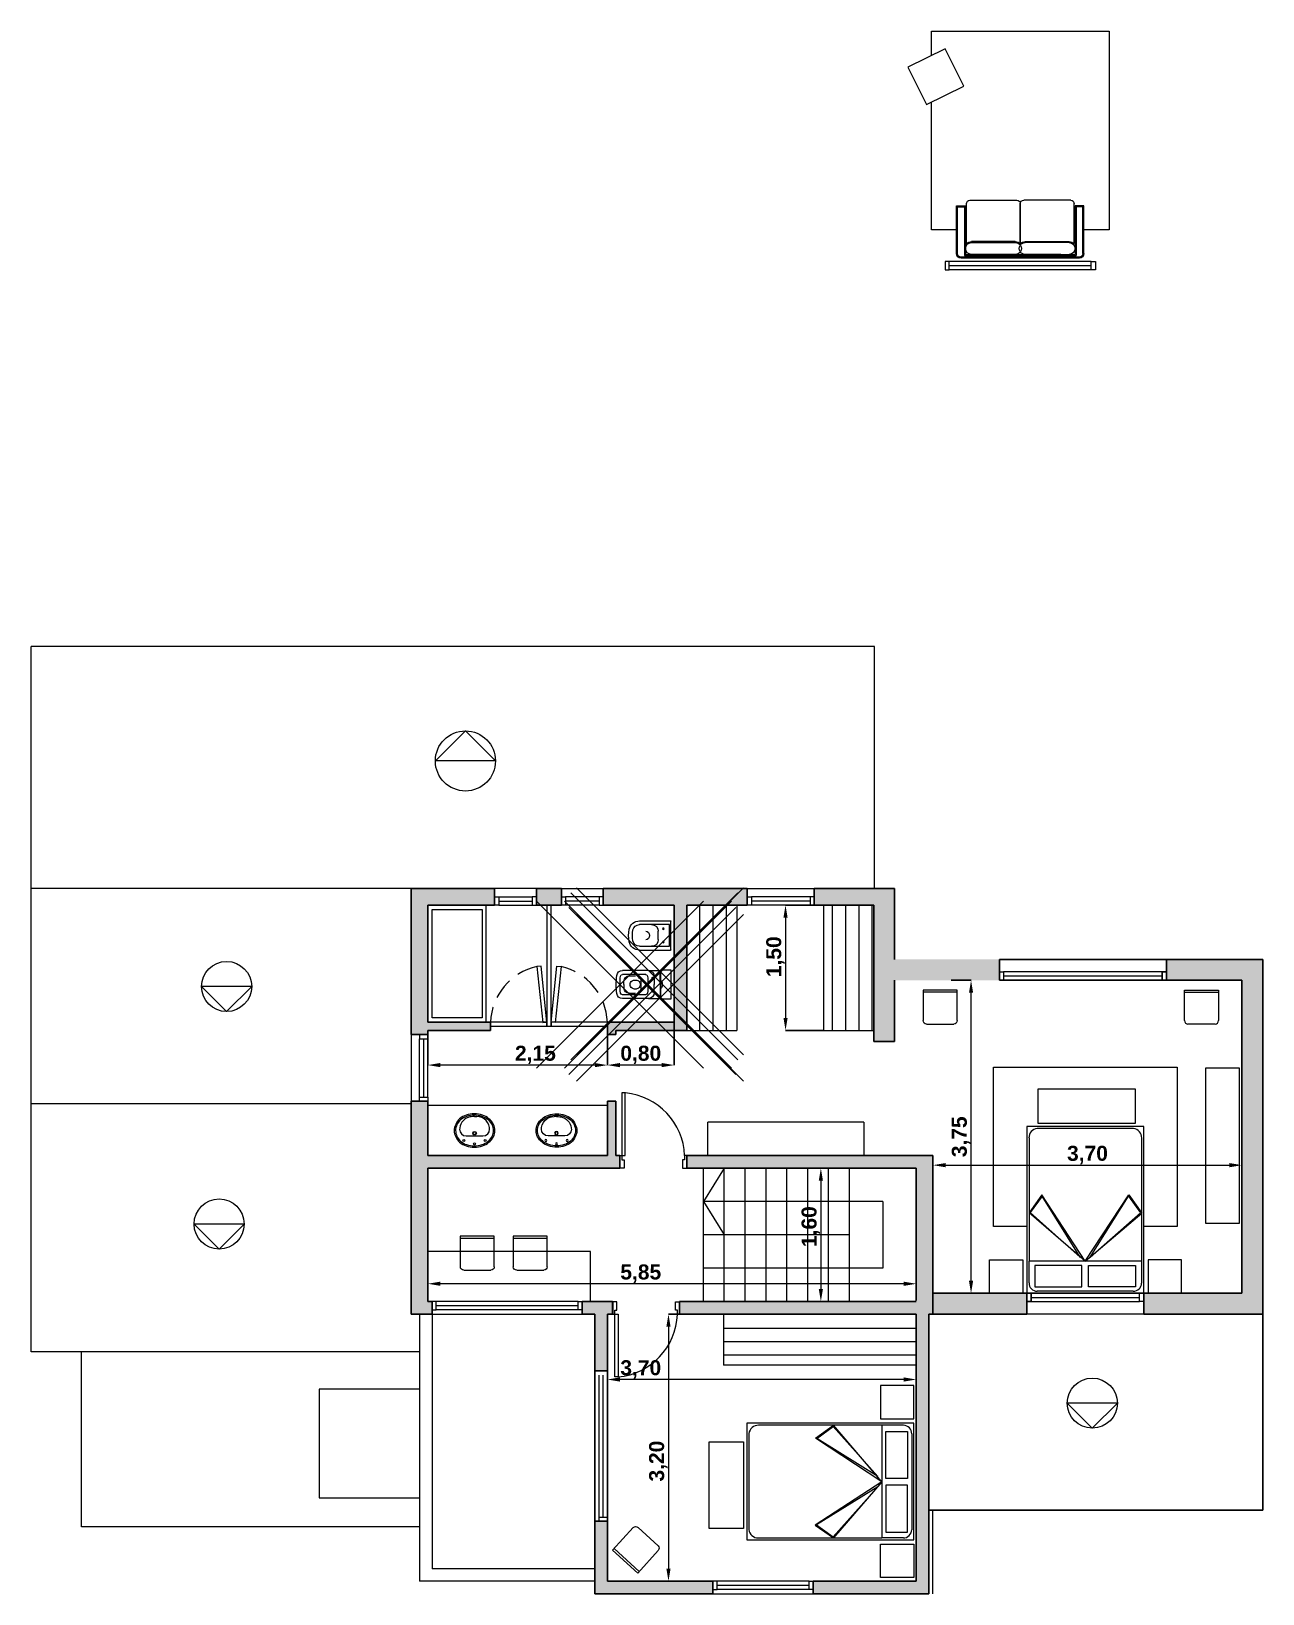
# Model space of a CAD drawing. Header units: millimetres. Extents: x 1416 to 3571, y 1446 to 1743.
# Drawn here: x 1632.1 to 1646.85, y 1487.09 to 1505.81 of the extents above; entities that cross this region are included whole.
import ezdxf

# ---------------------------------------------------------------- set-up
doc = ezdxf.new("R2010")
doc.units = ezdxf.units.MM
doc.header["$PDMODE"] = 3
doc.linetypes.add('HIDDEN', pattern=[0.375, 0.25, -0.125])
for name, color, linetype, lineweight in [('0.1', 50, 'Continuous', 0), ('0.2', 40, 'Continuous', 20), ('0.3', 30, 'Continuous', 30), ('0.4', 20, 'Continuous', 40), ('01', 50, 'Continuous', 30), ('carpinterias', 140, 'Continuous', 9), ('cotas', 104, 'Continuous', 18), ('muebles', 7, 'Continuous', 13)]:
    doc.layers.add(name, color=color, linetype=linetype, lineweight=lineweight)
for name, color, linetype, lineweight, true_color in [('gris', 252, 'Continuous', 18, 0x696969), ('madera', 7, 'Continuous', 18, 0x997033), ('rojo muros', 7, 'Continuous', 18, 0xe60a62)]:
    doc.layers.add(name, color=color, linetype=linetype, lineweight=lineweight, true_color=true_color)
doc.styles.add('SANSSERIFBOLD', font='sasb____.pfb')
doc.styles.get("Standard").update_dxf_attribs({"font": 'arial.ttf'})
doc.dimstyles.new('ISO-25', dxfattribs={"dimtxt": 2.5, "dimasz": 2.5, "dimexe": 1.25, "dimexo": 0.625, "dimtad": 1, "dimtxsty": 'Standard', "dimcen": 2.5, "dimadec": 0, "dimazin": 0, "dimtfac": 1, "dimtmove": 0, "dimatfit": 3, "dimfxl": 1, "dimarcsym": 0})
pattern_1 = [(90, (1639.94929, 1493.8359), (-0.15875, 1e-17), [])]

# ---------------------------------------------------------------- blocks, each defined once
blk = doc.blocks.new('aa')
at = {"layer": 'madera'}
for p, q in [((1233.437, -214.668), (1233.844, -214.668)), ((1233.437, -215.034), (1233.437, -214.668)), ((1233.437, -214.693), (1233.844, -214.693)), ((1233.844, -214.668), (1233.844, -215.034)), ((1233.803, -215.075), (1233.478, -215.075))]:
    blk.add_line(p, q, dxfattribs=at)
for centre, start, end in [((1233.478, -215.034), 180, 270), ((1233.803, -215.034), 270, 0)]:
    blk.add_arc(centre, 0.0406, start, end, dxfattribs=at)
blk = doc.blocks.new('CAM2')
at = {"layer": '0.1'}
for p, q in [((455.995, -70.202), (454.519, -70.202)), ((455.199, -70.357), (455.418, -70.202)), ((455.995, -70.879), (455.418, -70.202)), ((455.995, -70.202), (455.995, -71.552)), ((456.255, -70.202), (455.995, -70.202)), ((454.403, -70.302), (454.403, -71.452)), ((455.995, -70.879), (455.199, -70.357)), ((455.216, -70.36), (455.414, -70.217)), ((455.947, -70.818), (455.216, -70.36)), ((455.947, -70.818), (455.414, -70.217)), ((455.995, -70.879), (455.198, -71.399)), ((455.947, -70.939), (455.214, -71.396)), ((455.947, -70.939), (455.412, -71.54)), ((455.995, -70.879), (455.415, -71.552)), ((455.198, -71.399), (455.415, -71.552)), ((455.214, -71.396), (455.412, -71.54)), ((454.517, -71.552), (455.995, -71.552)), ((456.253, -71.552), (455.995, -71.552))]:
    blk.add_line(p, q, dxfattribs=at)
at = {"layer": '0.1', "lineweight": 0}
blk.add_line((456.353, -70.305), (456.353, -71.454), dxfattribs=at)
at = {"layer": '0.1'}
blk.add_lwpolyline([(454.378, -71.577), (456.378, -71.577), (456.378, -70.177), (454.378, -70.177)], close=True, dxfattribs=at)
at = {"layer": '0.1', "lineweight": 0}
for points in [[(456.045, -70.277), (456.301, -70.277), (456.301, -70.84), (456.045, -70.84)], [(456.045, -71.482), (456.301, -71.482), (456.301, -70.919), (456.045, -70.919)]]:
    blk.add_lwpolyline(points, close=True, dxfattribs=at)
at = {"layer": '0.1'}
for centre, radius, start, end in [((454.518, -70.318), 0.116, 89.6824, 171.9182), ((456.253, -70.303), 0.1, 358.8322, 88.5295), ((454.514, -71.441), 0.112, 186.0457, 271.2819), ((456.256, -71.455), 0.0968, 268.1228, 0.7932)]:
    blk.add_arc(centre, radius, start, end, dxfattribs=at)
at = {"layer": 'madera'}
for points in [[(455.978, -70.127), (456.378, -70.127), (456.378, -69.727), (455.978, -69.727)], [(455.978, -71.627), (456.378, -71.627), (456.378, -72.027), (455.978, -72.027)]]:
    blk.add_lwpolyline(points, close=True, dxfattribs=at)
blk = doc.blocks.new('i')
for p, q in [((1235.135, 1802.349), (1235.325, 1802.349)), ((1235.135, 1802.304), (1235.493, 1802.304)), ((1235.325, 1802.349), (1235.507, 1802.349)), ((1235.495, 1802.302), (1235.495, 1802.046)), ((1235.51, 1802.346), (1235.51, 1802.002)), ((1235.36, 1802.224), (1235.36, 1802.124)), ((1235.493, 1802.044), (1235.135, 1802.044)), ((1235.135, 1801.999), (1235.325, 1801.999)), ((1235.325, 1801.999), (1235.507, 1801.999))]:
    blk.add_line(p, q)
for centre in [(1235.42, 1802.254), (1235.42, 1802.094)]:
    blk.add_circle(centre, 0.0085)
for centre, radius, start, end in [((1235.135, 1802.224), 0.125, 90, 168.5558), ((1235.135, 1802.224), 0.08, 90, 168.5558), ((1235.28, 1802.224), 0.08, 0, 90), ((1235.493, 1802.302), 0.002, 0, 90), ((1235.507, 1802.346), 0.003, 0, 90), ((1235.382, 1802.174), 0.377, 168.5558, 191.4442), ((1235.382, 1802.174), 0.332, 168.5558, 191.4442), ((1235.135, 1802.124), 0.08, 191.4442, 270), ((1235.198, 1802.171), 0.0578, 2.6193, 78.3941), ((1235.2, 1802.154), 0.075, 82.3942, 82.744), ((1235.198, 1802.177), 0.0578, 281.6059, 357.3807), ((1235.2, 1802.194), 0.075, 277.256, 277.6058), ((1235.28, 1802.124), 0.08, 270, 0), ((1235.135, 1802.124), 0.125, 191.4442, 270), ((1235.493, 1802.046), 0.002, 270, 0), ((1235.507, 1802.002), 0.003, 270, 0)]:
    blk.add_arc(centre, radius, start, end)
blk = doc.blocks.new('in')
for p, q in [((1235.276, 1801.782), (1234.965, 1801.782)), ((1235.244, 1801.737), (1234.965, 1801.737)), ((1235.276, 1801.782), (1235.408, 1801.782)), ((1235.416, 1801.615), (1235.416, 1801.774)), ((1234.983, 1801.615), (1234.983, 1801.655)), ((1234.983, 1801.615), (1234.983, 1801.575)), ((1235.048, 1801.719), (1235.12, 1801.719)), ((1235.346, 1801.712), (1235.346, 1801.615)), ((1235.346, 1801.518), (1235.346, 1801.615)), ((1235.416, 1801.615), (1235.416, 1801.456)), ((1235.244, 1801.493), (1234.965, 1801.493)), ((1235.276, 1801.448), (1234.965, 1801.448)), ((1235.048, 1801.511), (1235.12, 1801.511)), ((1235.276, 1801.448), (1235.408, 1801.448))]:
    blk.add_line(p, q)
blk.add_lwpolyline([(1235.426, 1801.792), (1235.426, 1801.438), (1235.545, 1801.438), (1235.545, 1801.792)], close=True)
for points in [[(1235.328, 1801.687, -0.120573), (1235.325, 1801.688, -0.105064), (1235.323, 1801.689, -0.088664), (1235.322, 1801.692, -0.079761), (1235.322, 1801.695, -0.079761), (1235.322, 1801.698, -0.088664), (1235.323, 1801.7, -0.105064), (1235.325, 1801.702, -0.120573), (1235.328, 1801.703, -0.120573)], [(1235.328, 1801.703, -0.135765), (1235.33, 1801.702, -0.106933), (1235.331, 1801.7, -0.081683), (1235.333, 1801.698, -0.069843), (1235.333, 1801.695, -0.069843), (1235.333, 1801.692, -0.081683), (1235.331, 1801.689, -0.106933), (1235.33, 1801.688, -0.135765), (1235.328, 1801.687, -0.135765)], [(1235.328, 1801.543, 0.120573), (1235.325, 1801.542, 0.105064), (1235.323, 1801.54, 0.088664), (1235.322, 1801.538, 0.079761), (1235.322, 1801.535, 0.079761), (1235.322, 1801.532, 0.088664), (1235.323, 1801.53, 0.105064), (1235.325, 1801.528, 0.120573), (1235.328, 1801.527, 0.120573)], [(1235.328, 1801.527, 0.135765), (1235.33, 1801.528, 0.106933), (1235.331, 1801.53, 0.081683), (1235.333, 1801.532, 0.069843), (1235.333, 1801.535, 0.069843), (1235.333, 1801.538, 0.081683), (1235.331, 1801.54, 0.106933), (1235.33, 1801.542, 0.135765), (1235.328, 1801.543, 0.135765)]]:
    blk.add_lwpolyline(points, format="xyb")
for centre, radius, start, end in [((1234.965, 1801.715), 0.0678, 90, 173.5646), ((1234.965, 1801.714), 0.023, 90, 173.5729), ((1235.243, 1801.714), 0.023, 6.4271, 90), ((1235.276, 1801.712), 0.0702, 0, 90), ((1235.408, 1801.774), 0.00819, 0, 90), ((1235.848, 1801.615), 0.956, 173.5646, 180), ((1235.848, 1801.615), 0.956, 180, 186.4354), ((1235.846, 1801.615), 0.909, 173.5729, 180), ((1235.846, 1801.615), 0.909, 180, 186.4271), ((1235.048, 1801.655), 0.0648, 90, 180), ((1235.048, 1801.575), 0.0648, 180, 270), ((1235.108, 1801.615), 0.0504, 121.4719, 180), ((1235.108, 1801.615), 0.0504, 180, 238.5281), ((1235.119, 1801.6), 0.069, 89.562, 122.8418), ((1235.119, 1801.63), 0.069, 237.1582, 270.438), ((1235.12, 1801.6), 0.069, 57.1582, 90.438), ((1235.12, 1801.63), 0.069, 269.562, 302.8418), ((1235.131, 1801.615), 0.0504, 0, 58.5281), ((1235.131, 1801.615), 0.0504, 301.4719, 0), ((1235.159, 1801.67), 0.027, 3.3632, 90), ((1235.159, 1801.56), 0.027, 270, 356.6368), ((1234.23, 1801.615), 0.957, 0, 3.3632), ((1234.23, 1801.615), 0.957, 356.6368, 0), ((1234.362, 1801.615), 0.909, 0, 6.4271), ((1234.362, 1801.615), 0.909, 353.5729, 0), ((1235.416, 1801.646), 0.0184, 28.8884, 87.2919), ((1235.416, 1801.584), 0.0184, 272.7081, 331.1116), ((1235.369, 1801.615), 0.0742, 327.5048, 32.4952), ((1234.965, 1801.515), 0.0678, 186.4354, 270), ((1234.965, 1801.516), 0.023, 186.4271, 270), ((1235.243, 1801.516), 0.023, 270, 353.5729), ((1235.276, 1801.518), 0.0702, 270, 0), ((1235.408, 1801.456), 0.00819, 270, 0)]:
    blk.add_arc(centre, radius, start, end)
for p in [(1235.416, 1801.774), (1234.937, 1801.615), (1235.272, 1801.615), (1235.322, 1801.692), (1235.346, 1801.518), (1235.416, 1801.456)]:
    blk.add_point(p)
blk = doc.blocks.new('pil')
blk.add_line((1235.263, 1804.106), (1235.063, 1804.106))
for points in [[(1235.167, 1803.842, 0.080772), (1235.264, 1803.858, 0.089305), (1235.342, 1803.9, 0.110962), (1235.389, 1803.968, 0.119182), (1235.407, 1804.042, 0.119182), (1235.389, 1804.116, 0.110962), (1235.342, 1804.183, 0.089305), (1235.264, 1804.226, 0.080772), (1235.167, 1804.242, 0.080772), (1235.069, 1804.226, 0.089305), (1234.991, 1804.183, 0.104793), (1234.937, 1804.116, 0.119182), (1234.919, 1804.042, 0.119182), (1234.937, 1803.968, 0.104793), (1234.991, 1803.9, 0.089305), (1235.069, 1803.858, 0.080772)], [(1235.167, 1803.858, 0.080772), (1235.259, 1803.873, 0.088756), (1235.331, 1803.912, 0.11126), (1235.374, 1803.974, 0.120398), (1235.391, 1804.042, 0.120398), (1235.374, 1804.109, 0.11126), (1235.331, 1804.171, 0.088756), (1235.259, 1804.211, 0.080772), (1235.167, 1804.226, 0.080772), (1235.074, 1804.211, 0.089305), (1235.001, 1804.171, 0.104793), (1234.951, 1804.109, 0.119182), (1234.935, 1804.042, 0.119182), (1234.951, 1803.975, 0.104793), (1235.001, 1803.913, 0.089305), (1235.074, 1803.873, 0.080772)]]:
    blk.add_lwpolyline(points, format="xyb", close=True)
for points in [[(1235.163, 1803.874, -0.02495), (1235.135, 1803.875, -0.088119)], [(1235.163, 1803.874, 0.072856), (1235.241, 1803.884, 0.088119)]]:
    blk.add_lwpolyline(points, format="xyb")
for centre, radius in [((1235.035, 1804.162), 0.012), ((1235.163, 1804.202), 0.012), ((1235.291, 1804.162), 0.012), ((1235.163, 1804.074), 0.0219), ((1235.163, 1804.074), 0.0179)]:
    blk.add_circle(centre, radius)
for centre, radius, start, end in [((1235.063, 1804.026), 0.08, 90, 180), ((1235.137, 1804.029), 0.154, 177.9004, 269.4552), ((1235.188, 1804.029), 0.154, 290.171, 2.0996), ((1235.263, 1804.026), 0.08, 0, 90)]:
    blk.add_arc(centre, radius, start, end)
blk = doc.blocks.new('ss')
at = {"layer": 'muebles'}
for p, q in [((1868.619, 1731.177), (1868.046, 1731.177)), ((1868.046, 1731.177), (1868.046, 1731.071)), ((1868.619, 1731.165), (1868.058, 1731.165)), ((1868.058, 1731.165), (1868.058, 1731.083)), ((1867.979, 1731.019), (1867.979, 1730.457)), ((1868.046, 1731.059), (1868.02, 1731.059)), ((1868.046, 1731.071), (1868.558, 1731.071)), ((1868.499, 1731.059), (1868.046, 1731.059)), ((1868.058, 1731.083), (1868.558, 1731.083)), ((1868.475, 1730.474), (1868.475, 1731)), ((1868.487, 1731), (1868.487, 1730.474)), ((1868.558, 1731.083), (1868.641, 1731.083)), ((1868.558, 1731.071), (1868.629, 1731.071)), ((1868.629, 1731.071), (1868.629, 1729.759)), ((1868.629, 1730.473), (1868.629, 1731)), ((1868.641, 1731.083), (1868.641, 1729.747)), ((1868.66, 1729.706), (1868.66, 1731.124)), ((1868.672, 1729.706), (1868.672, 1731.124)), ((1868.046, 1730.415), (1868.02, 1730.415)), ((1868.02, 1730.415), (1868.499, 1730.415)), ((1868.046, 1730.415), (1868.02, 1730.415)), ((1868.02, 1730.415), (1868.499, 1730.415)), ((1868.499, 1730.415), (1868.046, 1730.415)), ((1868.499, 1730.415), (1868.046, 1730.415)), ((1867.979, 1729.811), (1867.979, 1730.373)), ((1868.475, 1730.356), (1868.475, 1729.829)), ((1868.487, 1729.829), (1868.487, 1730.356)), ((1868.629, 1729.929), (1868.629, 1730.356)), ((1868.629, 1730.356), (1868.629, 1729.83)), ((1868.046, 1729.771), (1868.02, 1729.771)), ((1868.499, 1729.771), (1868.046, 1729.771)), ((1868.046, 1729.652), (1868.046, 1729.759)), ((1868.046, 1729.759), (1868.558, 1729.759)), ((1868.058, 1729.664), (1868.058, 1729.747)), ((1868.058, 1729.747), (1868.558, 1729.747)), ((1868.619, 1729.664), (1868.058, 1729.664)), ((1868.558, 1729.759), (1868.629, 1729.759)), ((1868.558, 1729.747), (1868.641, 1729.747)), ((1868.619, 1729.652), (1868.046, 1729.652))]:
    blk.add_line(p, q, dxfattribs=at)
for centre, radius, start, end in [((1868.619, 1731.124), 0.0533, 360, 90), ((1868.619, 1731.124), 0.0411, 360, 90), ((1868.019, 1731.019), 0.0396, 87.6699, 180.7721), ((1868.558, 1731), 0.0833, 134.8755, 179.8645), ((1868.558, 1730.999), 0.0712, 0.2012, 179.5284), ((1868.02, 1730.455), 0.0408, 178.1306, 270.6213), ((1868.02, 1730.374), 0.0408, 89.3787, 181.8694), ((1868.555, 1730.472), 0.0801, 179.1097, 226.0707), ((1868.555, 1730.357), 0.0801, 133.9293, 180.8903), ((1868.558, 1730.473), 0.0712, 179.7587, 359.9709), ((1868.558, 1730.356), 0.0712, 0.0291, 180.2413), ((1868.019, 1729.81), 0.0396, 179.2279, 272.3301), ((1868.558, 1729.83), 0.0833, 180.1355, 225.1245), ((1868.558, 1729.83), 0.0712, 180.4716, 359.7988), ((1868.619, 1729.706), 0.0411, 270, 0), ((1868.619, 1729.706), 0.0533, 270, 0)]:
    blk.add_arc(centre, radius, start, end, dxfattribs=at)
blk = doc.blocks.new('*D305')
at = {"layer": 'cotas', "color": 0, "linetype": 'Continuous', "lineweight": -2}
for p, q in [((1641.477, 1495.336), (1641.133, 1495.336)), ((1641.589, 1493.836), (1641.133, 1493.836))]:
    blk.add_line(p, q, dxfattribs=at)
at = {"layer": 'cotas', "color": 0, "linetype": 'Continuous', "lineweight": 9}
blk.add_line((1641.133, 1495.186), (1641.133, 1493.986), dxfattribs=at)
at = {"layer": 'cotas', "color": 0, "linetype": 'Continuous'}
for points in [[(1641.108, 1495.186), (1641.158, 1495.186), (1641.133, 1495.336)], [(1641.108, 1493.986), (1641.158, 1493.986), (1641.133, 1493.836)]]:
    blk.add_solid(points, dxfattribs=at)
at = {"layer": 'Defpoints', "color": 0, "linetype": 'Continuous'}
for p in [(1641.477, 1495.336), (1641.133, 1493.836), (1641.589, 1493.836)]:
    blk.add_point(p, dxfattribs=at)
at = {"layer": 'cotas', "linetype": 'Continuous', "insert": (1641.012, 1494.718), "char_height": 0.18, "attachment_point": 5, "rotation": 90, "style": 'SANSSERIFBOLD'}
blk.add_mtext('1,50', dxfattribs=at)
blk = doc.blocks.new('*D307')
at = {"layer": 'cotas', "color": 0, "linetype": 'Continuous', "lineweight": -2}
for p, q in [((1642.083, 1492.186), (1641.556, 1492.186)), ((1642.699, 1490.586), (1641.556, 1490.586))]:
    blk.add_line(p, q, dxfattribs=at)
at = {"layer": 'cotas', "color": 0, "linetype": 'Continuous', "lineweight": 9}
blk.add_line((1641.556, 1492.036), (1641.556, 1490.736), dxfattribs=at)
at = {"layer": 'cotas', "color": 0, "linetype": 'Continuous'}
for points in [[(1641.531, 1492.036), (1641.581, 1492.036), (1641.556, 1492.186)], [(1641.531, 1490.736), (1641.581, 1490.736), (1641.556, 1490.586)]]:
    blk.add_solid(points, dxfattribs=at)
at = {"layer": 'Defpoints', "color": 0, "linetype": 'Continuous'}
for p in [(1642.083, 1492.186), (1641.556, 1490.586), (1642.699, 1490.586)]:
    blk.add_point(p, dxfattribs=at)
at = {"layer": 'cotas', "linetype": 'Continuous', "insert": (1641.435, 1491.484), "char_height": 0.18, "attachment_point": 5, "rotation": 90, "style": 'SANSSERIFBOLD'}
blk.add_mtext('1,60', dxfattribs=at)
blk = doc.blocks.new('*D308')
at = {"layer": 'cotas', "color": 0, "linetype": 'Continuous', "lineweight": -2}
for p, q in [((1639.974, 1490.436), (1639.731, 1490.436)), ((1640.024, 1487.236), (1639.731, 1487.236))]:
    blk.add_line(p, q, dxfattribs=at)
at = {"layer": 'cotas', "color": 0, "linetype": 'Continuous', "lineweight": 9}
blk.add_line((1639.731, 1490.286), (1639.731, 1487.386), dxfattribs=at)
at = {"layer": 'cotas', "color": 0, "linetype": 'Continuous'}
for points in [[(1639.706, 1490.286), (1639.756, 1490.286), (1639.731, 1490.436)], [(1639.706, 1487.386), (1639.756, 1487.386), (1639.731, 1487.236)]]:
    blk.add_solid(points, dxfattribs=at)
at = {"layer": 'Defpoints', "color": 0, "linetype": 'Continuous'}
for p in [(1639.974, 1490.436), (1639.731, 1487.236), (1640.024, 1487.236)]:
    blk.add_point(p, dxfattribs=at)
at = {"layer": 'cotas', "linetype": 'Continuous', "insert": (1639.609, 1488.675), "char_height": 0.18, "attachment_point": 5, "rotation": 90, "style": 'SANSSERIFBOLD'}
blk.add_mtext('3,20', dxfattribs=at)
blk = doc.blocks.new('*D309')
at = {"layer": 'cotas', "color": 0, "linetype": 'Continuous', "lineweight": -2}
for p, q in [((1638.999, 1493.786), (1638.999, 1493.42)), ((1639.799, 1493.936), (1639.799, 1493.42))]:
    blk.add_line(p, q, dxfattribs=at)
at = {"layer": 'cotas', "color": 0, "linetype": 'Continuous', "lineweight": 9}
blk.add_line((1639.649, 1493.42), (1639.149, 1493.42), dxfattribs=at)
at = {"layer": 'cotas', "color": 0, "linetype": 'Continuous'}
for points in [[(1639.149, 1493.445), (1639.149, 1493.395), (1638.999, 1493.42)], [(1639.649, 1493.445), (1639.649, 1493.395), (1639.799, 1493.42)]]:
    blk.add_solid(points, dxfattribs=at)
at = {"layer": 'Defpoints', "color": 0, "linetype": 'Continuous'}
for p in [(1638.999, 1493.786), (1639.799, 1493.936), (1638.999, 1493.42)]:
    blk.add_point(p, dxfattribs=at)
at = {"layer": 'cotas', "linetype": 'Continuous', "insert": (1639.399, 1493.542), "char_height": 0.18, "attachment_point": 5, "style": 'SANSSERIFBOLD'}
blk.add_mtext('0,80', dxfattribs=at)
blk = doc.blocks.new('*D310')
at = {"layer": 'cotas', "color": 0, "linetype": 'Continuous', "lineweight": -2}
for p, q in [((1636.849, 1493.836), (1636.849, 1493.42)), ((1638.999, 1493.786), (1638.999, 1493.42))]:
    blk.add_line(p, q, dxfattribs=at)
at = {"layer": 'cotas', "color": 0, "linetype": 'Continuous', "lineweight": 9}
blk.add_line((1638.849, 1493.42), (1636.999, 1493.42), dxfattribs=at)
at = {"layer": 'cotas', "color": 0, "linetype": 'Continuous'}
for points in [[(1636.999, 1493.445), (1636.999, 1493.395), (1636.849, 1493.42)], [(1638.849, 1493.445), (1638.849, 1493.395), (1638.999, 1493.42)]]:
    blk.add_solid(points, dxfattribs=at)
at = {"layer": 'Defpoints', "color": 0, "linetype": 'Continuous'}
for p in [(1636.849, 1493.836), (1638.999, 1493.786), (1636.849, 1493.42)]:
    blk.add_point(p, dxfattribs=at)
at = {"layer": 'cotas', "linetype": 'Continuous', "insert": (1638.137, 1493.542), "char_height": 0.18, "attachment_point": 5, "style": 'SANSSERIFBOLD'}
blk.add_mtext('2,15', dxfattribs=at)
blk = doc.blocks.new('*D311')
at = {"layer": 'cotas', "color": 0, "linetype": 'Continuous', "lineweight": -2}
for p, q in [((1642.699, 1490.986), (1642.699, 1490.8)), ((1636.849, 1490.945), (1636.849, 1490.8))]:
    blk.add_line(p, q, dxfattribs=at)
at = {"layer": 'cotas', "color": 0, "linetype": 'Continuous', "lineweight": 9}
blk.add_line((1642.549, 1490.8), (1636.999, 1490.8), dxfattribs=at)
at = {"layer": 'cotas', "color": 0, "linetype": 'Continuous'}
for points in [[(1636.999, 1490.825), (1636.999, 1490.775), (1636.849, 1490.8)], [(1642.549, 1490.825), (1642.549, 1490.775), (1642.699, 1490.8)]]:
    blk.add_solid(points, dxfattribs=at)
at = {"layer": 'Defpoints', "color": 0, "linetype": 'Continuous'}
for p in [(1642.699, 1490.986), (1636.849, 1490.945), (1636.849, 1490.8)]:
    blk.add_point(p, dxfattribs=at)
at = {"layer": 'cotas', "linetype": 'Continuous', "insert": (1639.399, 1490.921), "char_height": 0.18, "attachment_point": 5, "style": 'SANSSERIFBOLD'}
blk.add_mtext('5,85', dxfattribs=at)
blk = doc.blocks.new('*D312')
at = {"layer": 'cotas', "color": 0, "linetype": 'Continuous', "lineweight": -2}
for p, q in [((1642.699, 1489.839), (1642.699, 1489.653)), ((1638.999, 1489.798), (1638.999, 1489.653))]:
    blk.add_line(p, q, dxfattribs=at)
at = {"layer": 'cotas', "color": 0, "linetype": 'Continuous', "lineweight": 9}
blk.add_line((1642.549, 1489.653), (1639.149, 1489.653), dxfattribs=at)
at = {"layer": 'cotas', "color": 0, "linetype": 'Continuous'}
for points in [[(1639.149, 1489.678), (1639.149, 1489.628), (1638.999, 1489.653)], [(1642.549, 1489.678), (1642.549, 1489.628), (1642.699, 1489.653)]]:
    blk.add_solid(points, dxfattribs=at)
at = {"layer": 'Defpoints', "color": 0, "linetype": 'Continuous'}
for p in [(1642.699, 1489.839), (1638.999, 1489.798), (1638.999, 1489.653)]:
    blk.add_point(p, dxfattribs=at)
at = {"layer": 'cotas', "linetype": 'Continuous', "insert": (1639.399, 1489.774), "char_height": 0.18, "attachment_point": 5, "style": 'SANSSERIFBOLD'}
blk.add_mtext('3,70', dxfattribs=at)
blk = doc.blocks.new('*D318')
at = {"layer": 'cotas', "color": 0, "linetype": 'Continuous', "lineweight": -2}
for p, q in [((1643.115, 1494.436), (1643.355, 1494.436)), ((1643.055, 1490.686), (1643.355, 1490.686))]:
    blk.add_line(p, q, dxfattribs=at)
at = {"layer": 'cotas', "color": 0, "linetype": 'Continuous', "lineweight": 9}
blk.add_line((1643.355, 1490.836), (1643.355, 1494.286), dxfattribs=at)
at = {"layer": 'cotas', "color": 0, "linetype": 'Continuous'}
for points in [[(1643.33, 1494.286), (1643.38, 1494.286), (1643.355, 1494.436)], [(1643.33, 1490.836), (1643.38, 1490.836), (1643.355, 1490.686)]]:
    blk.add_solid(points, dxfattribs=at)
at = {"layer": 'Defpoints', "color": 0, "linetype": 'Continuous'}
for p in [(1643.115, 1494.436), (1643.355, 1494.436), (1643.055, 1490.686)]:
    blk.add_point(p, dxfattribs=at)
at = {"layer": 'cotas', "linetype": 'Continuous', "insert": (1643.234, 1492.561), "char_height": 0.18, "attachment_point": 5, "rotation": 90, "style": 'SANSSERIFBOLD'}
blk.add_mtext('3,75', dxfattribs=at)
blk = doc.blocks.new('*D319')
at = {"layer": 'cotas', "color": 0, "linetype": 'Continuous', "lineweight": -2}
for p, q in [((1642.899, 1492.095), (1642.899, 1492.221)), ((1646.598, 1492.067), (1646.598, 1492.221))]:
    blk.add_line(p, q, dxfattribs=at)
at = {"layer": 'cotas', "color": 0, "linetype": 'Continuous', "lineweight": 9}
blk.add_line((1643.049, 1492.221), (1646.448, 1492.221), dxfattribs=at)
at = {"layer": 'cotas', "color": 0, "linetype": 'Continuous'}
for points in [[(1643.049, 1492.246), (1643.049, 1492.196), (1642.899, 1492.221)], [(1646.448, 1492.246), (1646.448, 1492.196), (1646.598, 1492.221)]]:
    blk.add_solid(points, dxfattribs=at)
at = {"layer": 'Defpoints', "color": 0, "linetype": 'Continuous'}
for p in [(1642.899, 1492.095), (1646.598, 1492.221), (1646.598, 1492.067)]:
    blk.add_point(p, dxfattribs=at)
at = {"layer": 'cotas', "linetype": 'Continuous', "insert": (1644.749, 1492.343), "char_height": 0.18, "attachment_point": 5, "style": 'SANSSERIFBOLD'}
blk.add_mtext('3,70', dxfattribs=at)

msp = doc.modelspace()

# ---------------------------------------------------------------- hatches: boundary and pattern name
at = {"layer": 'madera'}
h = msp.add_hatch(dxfattribs=at)
h.set_pattern_fill('LINE', color=256, scale=0.05, angle=90, style=0)
h.set_pattern_definition(pattern_1)
h.paths.add_polyline_path([(1640.549, 1495.336), (1639.949, 1495.336), (1639.949, 1493.836), (1640.549, 1493.836)])
h = msp.add_hatch(dxfattribs=at)
h.set_pattern_fill('LINE', color=256, scale=0.05, angle=90, style=0)
h.set_pattern_definition(pattern_1)
h.paths.add_polyline_path([(1642.189, 1495.336), (1641.589, 1495.336), (1641.589, 1493.836), (1642.189, 1493.836)])
h = msp.add_hatch(dxfattribs=at)
h.set_pattern_fill('LINE', color=256, scale=0.05, style=0)
h.set_pattern_definition([(360, (1640.38838, 1490.425), (4e-17, 0.15875), [])])
h.paths.add_polyline_path([(1642.699, 1489.825), (1642.699, 1490.425), (1640.388, 1490.425), (1640.388, 1489.825)])
at = {"layer": 'rojo muros'}
for points in [[(1636.649, 1493.786), (1636.849, 1493.786), (1636.849, 1493.836), (1637.599, 1493.836), (1637.599, 1493.936), (1636.849, 1493.936), (1636.849, 1495.336), (1637.649, 1495.336), (1637.649, 1495.536), (1636.649, 1495.536)], [(1638.149, 1495.536), (1638.149, 1495.336), (1638.449, 1495.336), (1638.449, 1495.536)], [(1638.949, 1495.536), (1638.949, 1495.336), (1639.799, 1495.336), (1639.799, 1493.936), (1638.999, 1493.936), (1638.999, 1493.786), (1639.099, 1493.786), (1639.099, 1493.836), (1639.949, 1493.836), (1639.949, 1495.336), (1640.674, 1495.336), (1640.674, 1495.536)], [(1642.439, 1495.336), (1642.439, 1495.536), (1641.477, 1495.536), (1641.477, 1495.336)], [(1643.695, 1494.686), (1642.439, 1494.686), (1642.439, 1495.536), (1641.477, 1495.536), (1641.477, 1495.336), (1642.189, 1495.336), (1642.189, 1493.702), (1642.439, 1493.702), (1642.439, 1494.436), (1643.695, 1494.436)], [(1646.848, 1494.686), (1645.695, 1494.686), (1645.695, 1494.436), (1646.598, 1494.436), (1646.598, 1490.686), (1645.424, 1490.686), (1645.424, 1490.436), (1646.848, 1490.436)], [(1645.695, 1494.686), (1645.695, 1494.436), (1646.848, 1494.436), (1646.848, 1494.686)], [(1636.899, 1490.436), (1636.899, 1490.586), (1636.849, 1490.586), (1636.849, 1492.186), (1639.149, 1492.186), (1639.149, 1492.336), (1639.099, 1492.336), (1639.099, 1492.986), (1638.999, 1492.986), (1638.999, 1492.336), (1636.849, 1492.336), (1636.849, 1492.986), (1636.649, 1492.986), (1636.649, 1490.436)], [(1642.899, 1490.586), (1642.899, 1492.336), (1639.949, 1492.336), (1639.949, 1492.186), (1642.699, 1492.186), (1642.699, 1490.586)], [(1642.849, 1490.436), (1642.899, 1490.436), (1642.899, 1490.586), (1642.649, 1490.586), (1642.649, 1490.436), (1642.699, 1490.436), (1642.699, 1487.236), (1641.464, 1487.236), (1641.464, 1487.086), (1642.849, 1487.086)], [(1644.024, 1490.686), (1642.899, 1490.686), (1642.899, 1490.598), (1642.899, 1490.436), (1644.024, 1490.436)]]:
    msp.add_hatch(color=256, dxfattribs=at).paths.add_polyline_path(points)
h = msp.add_hatch(color=256, dxfattribs=at)
h.paths.add_polyline_path([(1639.861, 1490.586), (1639.861, 1490.436), (1642.649, 1490.436), (1642.649, 1490.586)])
h.paths.add_polyline_path([(1639.061, 1490.436), (1639.061, 1490.586), (1638.699, 1490.586), (1638.699, 1490.436), (1638.849, 1490.436), (1638.849, 1489.755), (1638.999, 1489.755), (1638.999, 1490.436)])
h.paths.add_polyline_path([(1640.264, 1487.086), (1640.264, 1487.236), (1638.999, 1487.236), (1638.999, 1487.955), (1638.849, 1487.955), (1638.849, 1487.086)])

# ---------------------------------------------------------------- linework, layer by layer
at = {"layer": '0.1'}
for p, q in [((1632.099, 1489.986), (1632.099, 1498.436)), ((1642.199, 1498.436), (1632.099, 1498.436)), ((1642.199, 1495.536), (1642.199, 1498.436)), ((1636.649, 1495.536), (1632.099, 1495.536)), ((1638.149, 1495.536), (1637.649, 1495.536)), ((1638.449, 1495.536), (1638.949, 1495.536)), ((1640.674, 1495.536), (1641.477, 1495.536)), ((1643.695, 1494.686), (1645.695, 1494.686)), ((1636.649, 1493.786), (1636.649, 1492.986)), ((1632.099, 1492.961), (1636.649, 1492.961)), ((1636.749, 1490.436), (1636.749, 1487.236)), ((1636.899, 1490.436), (1638.699, 1490.436)), ((1636.899, 1490.436), (1636.899, 1487.386)), ((1645.424, 1490.436), (1644.024, 1490.436)), ((1636.749, 1489.986), (1632.099, 1489.986)), ((1638.849, 1489.755), (1638.849, 1487.955)), ((1638.849, 1487.236), (1636.749, 1487.236)), ((1638.849, 1487.386), (1636.899, 1487.386)), ((1640.264, 1487.086), (1641.464, 1487.086))]:
    msp.add_line(p, q, dxfattribs=at)
for points in [[(1642.882, 1505.517), (1642.882, 1505.807), (1645.007, 1505.807), (1645.007, 1503.429), (1644.707, 1503.429)], [(1643.182, 1503.429), (1642.882, 1503.429), (1642.882, 1504.958)], [(1637.659, 1497.064), (1636.94, 1497.064), (1637.299, 1497.424), (1637.659, 1497.064)], [(1634.74, 1494.362), (1634.139, 1494.362), (1634.439, 1494.062), (1634.74, 1494.362)], [(1644.024, 1491.486), (1643.624, 1491.486), (1643.624, 1493.395), (1645.824, 1493.395), (1645.824, 1491.486), (1645.424, 1491.486)], [(1634.65, 1491.516), (1634.049, 1491.516), (1634.349, 1491.216), (1634.65, 1491.516)], [(1645.108, 1489.37), (1644.507, 1489.37), (1644.807, 1489.07), (1645.108, 1489.37)]]:
    msp.add_lwpolyline(points, dxfattribs=at)
for centre, radius in [((1637.299, 1497.064), 0.36), ((1634.439, 1494.362), 0.3), ((1634.349, 1491.516), 0.3), ((1644.807, 1489.37), 0.3)]:
    msp.add_circle(centre, radius, dxfattribs=at)
at = {"layer": '0.2'}
for p, q in [((1637.549, 1493.936), (1637.549, 1495.336)), ((1638.999, 1492.936), (1636.849, 1492.936))]:
    msp.add_line(p, q, dxfattribs=at)
msp.add_lwpolyline([(1637.499, 1493.986), (1636.899, 1493.986), (1636.899, 1495.286), (1637.499, 1495.286)], close=True, dxfattribs=at)
at = {"layer": '0.3'}
for p, q in [((1637.649, 1495.536), (1636.649, 1495.536)), ((1636.649, 1493.786), (1636.649, 1495.536)), ((1637.649, 1495.336), (1637.649, 1495.536)), ((1638.149, 1495.336), (1638.149, 1495.536)), ((1638.449, 1495.536), (1638.149, 1495.536)), ((1638.449, 1495.336), (1638.449, 1495.536)), ((1638.949, 1495.336), (1638.949, 1495.536)), ((1640.674, 1495.536), (1638.949, 1495.536)), ((1640.674, 1495.336), (1640.674, 1495.536)), ((1641.477, 1495.336), (1641.477, 1495.536)), ((1642.439, 1495.536), (1641.477, 1495.536)), ((1642.439, 1495.536), (1642.439, 1494.686)), ((1636.849, 1493.936), (1636.849, 1495.336)), ((1637.649, 1495.336), (1636.849, 1495.336)), ((1638.449, 1495.336), (1638.149, 1495.336)), ((1639.799, 1495.336), (1638.949, 1495.336)), ((1639.799, 1495.336), (1639.799, 1493.936)), ((1639.949, 1495.336), (1639.949, 1493.836)), ((1640.674, 1495.336), (1639.949, 1495.336)), ((1642.189, 1495.336), (1641.477, 1495.336)), ((1642.189, 1495.336), (1642.189, 1493.702)), ((1643.695, 1494.436), (1643.695, 1494.686)), ((1645.695, 1494.436), (1645.695, 1494.686)), ((1645.695, 1494.436), (1645.695, 1494.686)), ((1646.848, 1494.686), (1645.695, 1494.686)), ((1646.848, 1490.436), (1646.848, 1494.686)), ((1642.439, 1494.436), (1642.439, 1493.702)), ((1646.05, 1494.436), (1645.695, 1494.436)), ((1646.598, 1494.436), (1645.695, 1494.436)), ((1646.598, 1490.686), (1646.598, 1494.436)), ((1636.849, 1493.786), (1636.649, 1493.786)), ((1636.849, 1493.936), (1637.599, 1493.936)), ((1637.599, 1493.836), (1636.849, 1493.836)), ((1636.849, 1493.786), (1636.849, 1493.836)), ((1637.599, 1493.936), (1637.599, 1493.836)), ((1638.999, 1493.936), (1638.999, 1493.786)), ((1638.999, 1493.936), (1639.799, 1493.936)), ((1638.999, 1493.786), (1639.099, 1493.786)), ((1639.099, 1493.836), (1639.099, 1493.786)), ((1639.099, 1493.836), (1639.949, 1493.836)), ((1642.189, 1493.702), (1642.439, 1493.702)), ((1636.849, 1492.986), (1636.649, 1492.986)), ((1636.649, 1490.436), (1636.649, 1492.986)), ((1636.849, 1492.336), (1636.849, 1492.986)), ((1638.999, 1492.986), (1638.999, 1492.336)), ((1638.999, 1492.986), (1639.099, 1492.986)), ((1639.099, 1492.986), (1639.099, 1492.336)), ((1638.999, 1492.336), (1636.849, 1492.336)), ((1639.149, 1492.336), (1639.099, 1492.336)), ((1639.149, 1492.186), (1639.149, 1492.336)), ((1639.949, 1492.186), (1639.949, 1492.336)), ((1639.949, 1492.336), (1642.899, 1492.336)), ((1642.899, 1490.598), (1642.899, 1492.336)), ((1639.149, 1492.186), (1636.849, 1492.186)), ((1636.849, 1490.586), (1636.849, 1492.186)), ((1642.699, 1492.186), (1639.949, 1492.186)), ((1642.699, 1490.598), (1642.699, 1492.186)), ((1636.899, 1490.586), (1636.849, 1490.586)), ((1636.899, 1490.586), (1636.899, 1490.436)), ((1638.699, 1490.586), (1638.699, 1490.436)), ((1639.061, 1490.586), (1638.699, 1490.586)), ((1642.649, 1490.586), (1639.861, 1490.586)), ((1642.899, 1490.436), (1642.899, 1490.686)), ((1642.899, 1490.686), (1644.024, 1490.686)), ((1644.024, 1490.686), (1644.024, 1490.436)), ((1644.024, 1490.686), (1644.024, 1490.436)), ((1645.424, 1490.686), (1645.424, 1490.436)), ((1645.424, 1490.686), (1646.598, 1490.686)), ((1636.899, 1490.436), (1636.649, 1490.436)), ((1638.849, 1490.436), (1638.699, 1490.436)), ((1638.849, 1487.086), (1638.849, 1490.436)), ((1638.999, 1487.236), (1638.999, 1490.436)), ((1639.061, 1490.436), (1638.999, 1490.436)), ((1642.649, 1490.436), (1639.861, 1490.436)), ((1642.699, 1490.436), (1642.649, 1490.436)), ((1642.699, 1487.236), (1642.699, 1490.436)), ((1642.849, 1487.086), (1642.849, 1490.436)), ((1642.899, 1490.436), (1642.849, 1490.436)), ((1642.849, 1490.436), (1644.024, 1490.436)), ((1645.424, 1490.436), (1646.848, 1490.436)), ((1638.999, 1487.955), (1638.849, 1487.955)), ((1640.264, 1487.236), (1638.999, 1487.236)), ((1640.264, 1487.236), (1640.264, 1487.086)), ((1641.464, 1487.236), (1641.464, 1487.086)), ((1642.699, 1487.236), (1641.464, 1487.236)), ((1640.264, 1487.086), (1638.849, 1487.086)), ((1642.849, 1487.086), (1641.464, 1487.086))]:
    msp.add_line(p, q, dxfattribs=at)
at = {"layer": '01'}
for p, q in [((1643.695, 1494.686), (1645.695, 1494.686)), ((1643.695, 1494.436), (1645.695, 1494.436)), ((1639.061, 1490.436), (1639.061, 1490.586)), ((1639.861, 1490.436), (1639.861, 1490.586)), ((1645.424, 1490.686), (1644.024, 1490.686)), ((1646.848, 1488.086), (1646.848, 1490.436)), ((1638.849, 1489.755), (1638.999, 1489.755)), ((1646.848, 1488.086), (1642.849, 1488.086))]:
    msp.add_line(p, q, dxfattribs=at)
at = {"layer": 'carpinterias'}
for p, q in [((1644.794, 1503.048), (1643.094, 1503.048)), ((1644.794, 1502.998), (1643.094, 1502.998)), ((1644.794, 1502.948), (1643.094, 1502.948)), ((1637.699, 1495.436), (1638.099, 1495.436)), ((1637.699, 1495.386), (1638.099, 1495.386)), ((1637.699, 1495.336), (1638.099, 1495.336)), ((1638.899, 1495.436), (1638.499, 1495.436)), ((1638.899, 1495.386), (1638.499, 1495.386)), ((1638.899, 1495.336), (1638.499, 1495.336)), ((1641.427, 1495.436), (1640.724, 1495.436)), ((1641.427, 1495.386), (1640.724, 1495.386)), ((1641.427, 1495.336), (1640.724, 1495.336)), ((1645.645, 1494.536), (1643.745, 1494.536)), ((1645.645, 1494.486), (1643.745, 1494.486)), ((1645.645, 1494.436), (1643.745, 1494.436)), ((1636.749, 1493.036), (1636.749, 1493.736)), ((1636.799, 1493.036), (1636.799, 1493.736)), ((1636.849, 1493.036), (1636.849, 1493.736)), ((1638.649, 1490.586), (1636.949, 1490.586)), ((1644.074, 1490.686), (1645.374, 1490.686)), ((1644.074, 1490.636), (1645.374, 1490.636)), ((1644.074, 1490.586), (1645.374, 1490.586)), ((1638.649, 1490.536), (1636.949, 1490.536)), ((1638.649, 1490.486), (1636.949, 1490.486)), ((1638.899, 1488.005), (1638.899, 1489.705)), ((1638.949, 1488.005), (1638.949, 1489.705)), ((1638.999, 1488.005), (1638.999, 1489.705)), ((1641.414, 1487.236), (1640.314, 1487.236)), ((1641.414, 1487.186), (1640.314, 1487.186)), ((1641.414, 1487.136), (1640.314, 1487.136))]:
    msp.add_line(p, q, dxfattribs=at)
for points in [[(1643.094, 1503.048), (1643.044, 1503.048), (1643.044, 1502.948), (1643.094, 1502.948)], [(1644.794, 1503.048), (1644.844, 1503.048), (1644.844, 1502.948), (1644.794, 1502.948)], [(1637.699, 1495.336), (1637.649, 1495.336), (1637.649, 1495.436), (1637.699, 1495.436)], [(1638.099, 1495.336), (1638.149, 1495.336), (1638.149, 1495.436), (1638.099, 1495.436)], [(1638.274, 1495.336), (1638.274, 1493.886), (1638.324, 1493.886), (1638.324, 1495.336)], [(1638.499, 1495.336), (1638.449, 1495.336), (1638.449, 1495.436), (1638.499, 1495.436)], [(1638.899, 1495.336), (1638.949, 1495.336), (1638.949, 1495.436), (1638.899, 1495.436)], [(1640.724, 1495.336), (1640.674, 1495.336), (1640.674, 1495.436), (1640.724, 1495.436)], [(1641.427, 1495.336), (1641.477, 1495.336), (1641.477, 1495.436), (1641.427, 1495.436)], [(1638.274, 1493.936), (1638.205, 1494.607), (1638.155, 1494.602), (1638.225, 1493.931)], [(1638.324, 1493.936), (1638.394, 1494.607), (1638.444, 1494.602), (1638.374, 1493.931)], [(1643.745, 1494.436), (1643.695, 1494.436), (1643.695, 1494.536), (1643.745, 1494.536)], [(1645.695, 1494.436), (1645.645, 1494.436), (1645.645, 1494.536), (1645.695, 1494.536)], [(1645.645, 1494.436), (1645.695, 1494.436), (1645.695, 1494.536), (1645.645, 1494.536)], [(1636.849, 1493.736), (1636.849, 1493.786), (1636.749, 1493.786), (1636.749, 1493.736)], [(1638.274, 1493.936), (1637.599, 1493.936), (1637.599, 1493.886), (1638.274, 1493.886)], [(1638.999, 1493.936), (1638.324, 1493.936), (1638.324, 1493.886), (1638.999, 1493.886)], [(1636.849, 1493.036), (1636.849, 1492.986), (1636.749, 1492.986), (1636.749, 1493.036)], [(1636.949, 1490.586), (1636.899, 1490.586), (1636.899, 1490.486), (1636.949, 1490.486)], [(1638.649, 1490.586), (1638.699, 1490.586), (1638.699, 1490.486), (1638.649, 1490.486)], [(1644.024, 1490.686), (1644.074, 1490.686), (1644.074, 1490.586), (1644.024, 1490.586)], [(1644.074, 1490.686), (1644.024, 1490.686), (1644.024, 1490.586), (1644.074, 1490.586)], [(1645.374, 1490.686), (1645.424, 1490.686), (1645.424, 1490.586), (1645.374, 1490.586)], [(1638.999, 1488.005), (1638.999, 1487.955), (1638.899, 1487.955), (1638.899, 1488.005)], [(1640.314, 1487.236), (1640.264, 1487.236), (1640.264, 1487.136), (1640.314, 1487.136)], [(1641.414, 1487.236), (1641.464, 1487.236), (1641.464, 1487.136), (1641.414, 1487.136)]]:
    msp.add_lwpolyline(points, close=True, dxfattribs=at)
at = {"layer": 'carpinterias', "linetype": 'HIDDEN'}
for centre, start, end in [((1638.312, 1493.906), 102.7312, 177.6201), ((1638.287, 1493.906), 2.3799, 77.2688)]:
    msp.add_arc(centre, 0.713, start, end, dxfattribs=at)
at = {"layer": 'gris'}
for p, q in [((1640.149, 1490.586), (1640.149, 1492.186)), ((1640.399, 1492.186), (1640.149, 1491.786)), ((1640.399, 1490.586), (1640.399, 1492.186)), ((1640.649, 1490.586), (1640.649, 1492.186)), ((1640.899, 1490.586), (1640.899, 1492.186)), ((1641.149, 1490.586), (1641.149, 1492.186)), ((1641.399, 1490.586), (1641.399, 1492.186)), ((1641.649, 1490.586), (1641.649, 1492.186)), ((1641.899, 1490.586), (1641.899, 1492.186)), ((1642.299, 1491.786), (1640.149, 1491.786)), ((1640.149, 1491.786), (1640.399, 1491.386)), ((1642.299, 1491.786), (1642.299, 1490.986)), ((1641.899, 1491.386), (1640.149, 1491.386)), ((1642.299, 1490.986), (1640.149, 1490.986)), ((1632.699, 1487.886), (1632.699, 1489.986)), ((1642.898, 1487.086), (1642.898, 1488.086)), ((1636.749, 1487.886), (1632.699, 1487.886))]:
    msp.add_line(p, q, dxfattribs=at)
msp.add_lwpolyline([(1636.749, 1489.536), (1635.549, 1489.536), (1635.549, 1488.236), (1636.749, 1488.236)], dxfattribs=at)
at = {"layer": 'madera'}
for p, q in [((1640.549, 1495.336), (1640.549, 1493.836)), ((1641.589, 1495.336), (1641.589, 1493.836)), ((1642.189, 1495.336), (1642.189, 1493.836)), ((1639.949, 1493.836), (1640.549, 1493.836)), ((1641.589, 1493.836), (1642.189, 1493.836)), ((1642.069, 1492.736), (1640.201, 1492.736)), ((1640.201, 1492.336), (1640.201, 1492.736)), ((1642.069, 1492.736), (1642.069, 1492.336)), ((1638.799, 1491.186), (1636.849, 1491.186)), ((1638.799, 1490.586), (1638.799, 1491.186)), ((1640.388, 1490.425), (1640.388, 1489.825)), ((1642.699, 1489.825), (1640.388, 1489.825))]:
    msp.add_line(p, q, dxfattribs=at)
for points in [[(1642.822, 1504.928), (1643.269, 1505.151), (1643.045, 1505.598), (1642.598, 1505.375)], [(1646.566, 1493.389), (1646.566, 1491.521), (1646.167, 1491.521), (1646.167, 1493.389)], [(1639.174, 1493.086), (1639.174, 1492.336), (1639.214, 1492.336), (1639.214, 1493.086)], [(1644.155, 1492.724), (1645.323, 1492.724), (1645.323, 1493.133), (1644.155, 1493.133)], [(1639.089, 1489.684), (1639.089, 1490.434), (1639.129, 1490.434), (1639.129, 1489.684)], [(1640.631, 1487.867), (1640.22, 1487.867), (1640.22, 1488.908), (1640.631, 1488.908)]]:
    msp.add_lwpolyline(points, close=True, dxfattribs=at)
for points in [[(1639.149, 1492.186), (1639.149, 1492.336), (1639.174, 1492.336), (1639.174, 1492.286), (1639.199, 1492.286), (1639.199, 1492.186), (1639.149, 1492.186)], [(1639.949, 1492.186), (1639.949, 1492.336), (1639.924, 1492.336), (1639.924, 1492.286), (1639.899, 1492.286), (1639.899, 1492.186), (1639.949, 1492.186)], [(1639.064, 1490.584), (1639.064, 1490.434), (1639.089, 1490.434), (1639.089, 1490.484), (1639.114, 1490.484), (1639.114, 1490.584), (1639.064, 1490.584)], [(1639.864, 1490.584), (1639.864, 1490.434), (1639.839, 1490.434), (1639.839, 1490.484), (1639.814, 1490.484), (1639.814, 1490.584), (1639.864, 1490.584)]]:
    msp.add_lwpolyline(points, dxfattribs=at)
for centre, start, end in [((1639.14, 1492.305), 2.2879, 84.5734), ((1639.054, 1490.465), 275.4266, 357.7121)]:
    msp.add_arc(centre, 0.785, start, end, dxfattribs=at)

# ---------------------------------------------------------------- block references
at = {"linetype": 'Continuous', "xscale": -1}
for p in [(2876.626, 1708.987), (2871.082, 1706.037), (2871.716, 1706.037)]:
    msp.add_blockref('aa', p, dxfattribs=at)
at = {"linetype": 'Continuous'}
msp.add_blockref('aa', (412.475, 1708.987), dxfattribs=at)
at = {"linetype": 'Continuous', "xscale": -1, "rotation": 137.5138627363136}
msp.add_blockref('aa', (584.486, 2162.382), dxfattribs=at)
at = {"layer": '0.3', "xscale": -1, "rotation": 90}
msp.add_blockref('ss', (3374.359, 3371.762), dxfattribs=at)
at = {"layer": '0.4', "rotation": 270}
msp.add_blockref('CAM2', (1715.601, 1947.064), dxfattribs=at)
at = {"layer": '0.4'}
msp.add_blockref('CAM2', (1186.291, 1559.307), dxfattribs=at)
at = {"layer": 'muebles', "xscale": -1, "rotation": 180}
for name, p in [('in', (404.214, 3296)), ('i', (404.249, 3297.147)), ('pil', (403.226, 3296.678))]:
    msp.add_blockref(name, p, dxfattribs=at)
at = {"layer": 'muebles', "rotation": 180}
msp.add_blockref('pil', (2872.572, 3296.678), dxfattribs=at)

# ---------------------------------------------------------------- dimensions: what is measured, and where the dimension line sits
at = {"layer": 'cotas', "linetype": 'Continuous'}
for base, p1, p2, picture, middle in [((1641.133, 1493.836), (1641.477, 1495.336), (1641.589, 1493.836), '*D305', (1641.133, 1494.718)), ((1643.355, 1494.436), (1643.055, 1490.686), (1643.115, 1494.436), '*D318', (1643.355, 1492.561)), ((1641.556, 1490.586), (1642.083, 1492.186), (1642.699, 1490.586), '*D307', (1641.556, 1491.484)), ((1639.731, 1487.236), (1639.974, 1490.436), (1640.024, 1487.236), '*D308', (1639.731, 1488.675))]:
    dim = msp.add_linear_dim(base=base, p1=p1, p2=p2, angle=90, dimstyle='ISO-25', override={"dimtxt": 0.18, "dimasz": 0.15, "dimexe": 0, "dimexo": 0, "dimgap": 0.01, "dimzin": 0, "dimtxsty": 'SANSSERIFBOLD', "dimclrt": 256, "dimlwd": 9}, dxfattribs=at)
    dim.commit()
    dim.dimension.update_dxf_attribs({"geometry": picture, "text_midpoint": middle, "dimtype": 160})
for base, p1, p2, picture, middle in [((1636.849, 1493.42), (1638.999, 1493.786), (1636.849, 1493.836), '*D310', (1638.137, 1493.42)), ((1638.999, 1493.42), (1639.799, 1493.936), (1638.999, 1493.786), '*D309', (1639.399, 1493.42)), ((1636.849, 1490.8), (1642.699, 1490.986), (1636.849, 1490.945), '*D311', (1639.399, 1490.8)), ((1638.999, 1489.653), (1642.699, 1489.839), (1638.999, 1489.798), '*D312', (1639.399, 1489.653))]:
    dim = msp.add_linear_dim(base=base, p1=p1, p2=p2, dimstyle='ISO-25', override={"dimtxt": 0.18, "dimasz": 0.15, "dimexe": 0, "dimexo": 0, "dimgap": 0.01, "dimzin": 0, "dimtxsty": 'SANSSERIFBOLD', "dimclrt": 256, "dimlwd": 9}, dxfattribs=at)
    dim.commit()
    dim.dimension.update_dxf_attribs({"geometry": picture, "text_midpoint": middle, "dimtype": 160})
dim = msp.add_linear_dim(base=(1646.598, 1492.221), p1=(1642.899, 1492.095), p2=(1646.598, 1492.067), dimstyle='ISO-25', override={"dimtxt": 0.18, "dimasz": 0.15, "dimexe": 0, "dimexo": 0, "dimgap": 0.01, "dimzin": 0, "dimtxsty": 'SANSSERIFBOLD', "dimclrt": 256, "dimlwd": 9}, dxfattribs=at)
dim.commit()
dim.dimension.update_dxf_attribs({"geometry": '*D319', "text_midpoint": (1644.749, 1492.343)})

doc.saveas('drawing.dxf')
